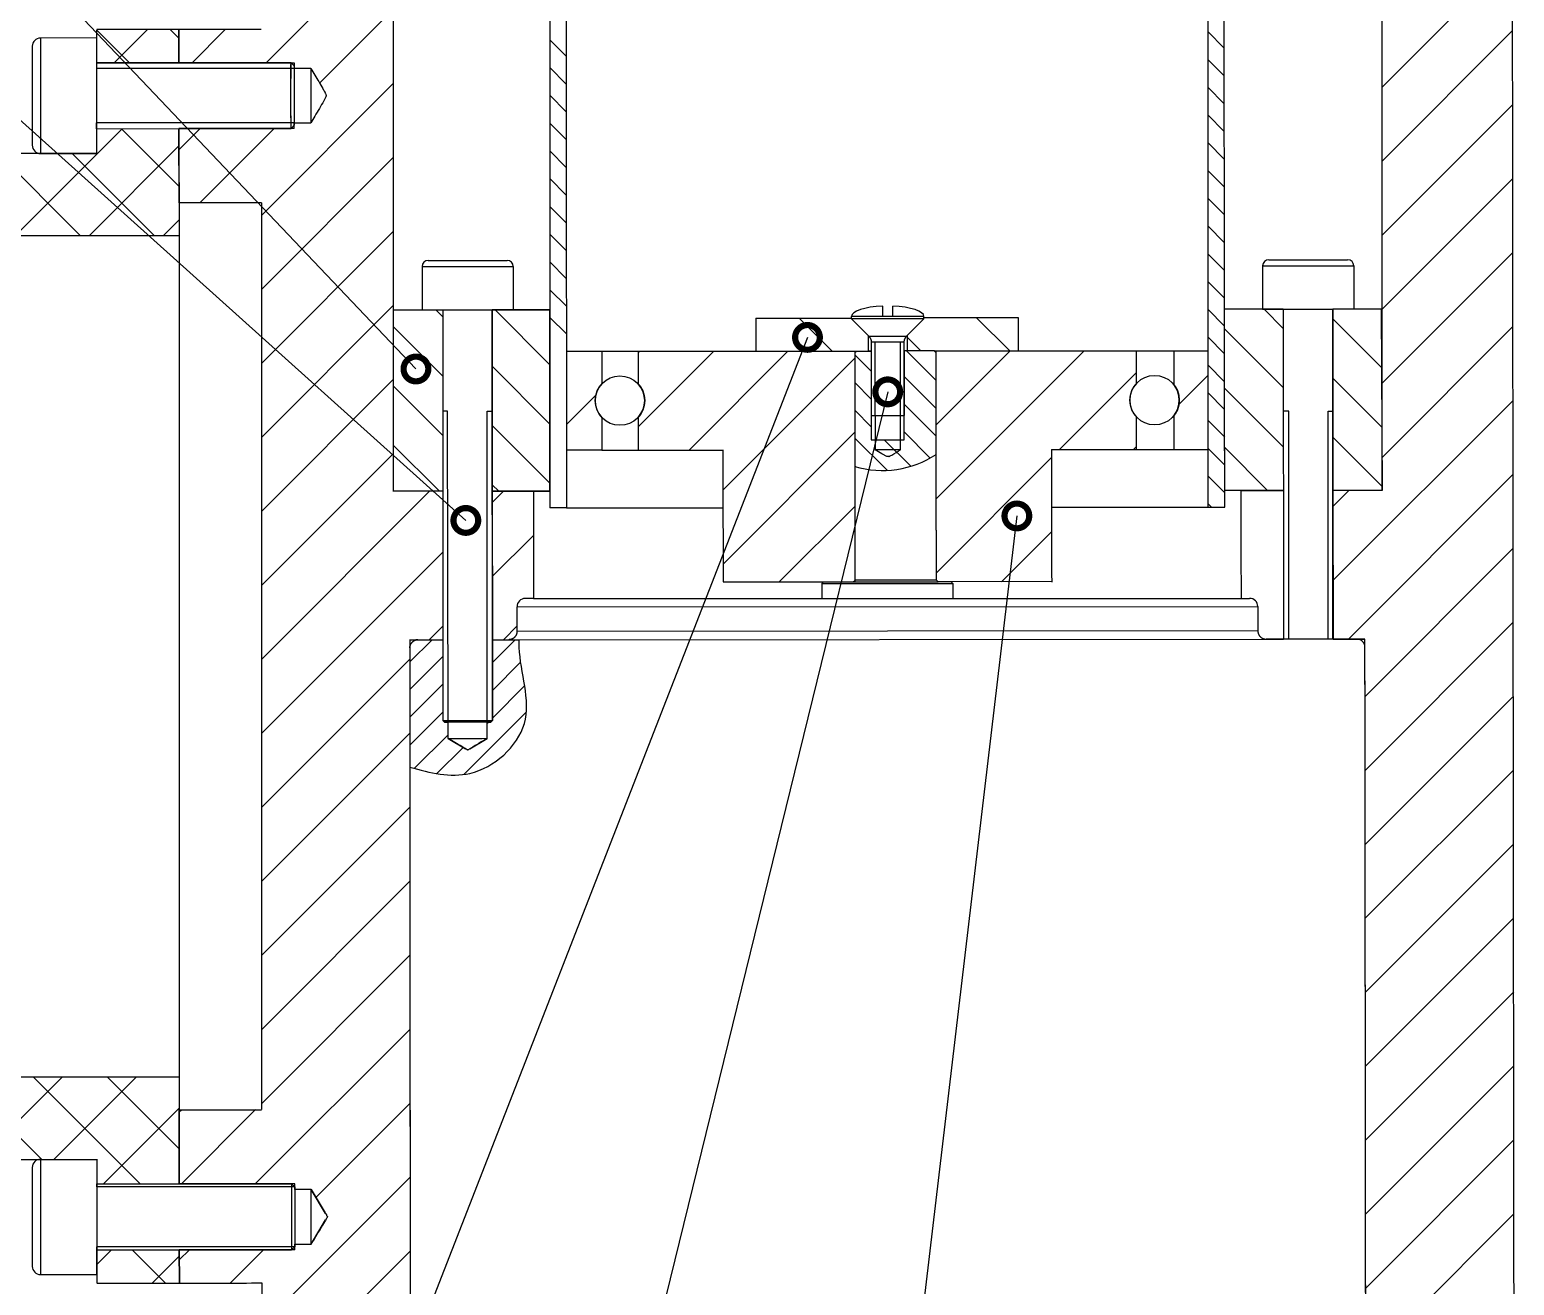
# Model space of a CAD drawing. Header units: millimetres. Extents: x 56 to 1245, y 45 to 886.
# Drawn here: x 597.5 to 657.5, y 615.7 to 666.5 of the extents above; entities that cross this region are included whole.
import ezdxf

# ---------------------------------------------------------------- set-up
doc = ezdxf.new("R2010")
doc.units = ezdxf.units.MM
doc.layers.get('0').update_dxf_attribs({"color": 3})

# ---------------------------------------------------------------- blocks, each defined once
blk = doc.blocks.new('_DotSmall')
at = {"color": 0, "linetype": 'ByBlock', "const_width": 0.5}
blk.add_lwpolyline([(-0.0625, 0, 1), (0.0625, 0, 1)], format="xyb", close=True, dxfattribs=at)

msp = doc.modelspace()

# ---------------------------------------------------------------- linework, layer by layer
at = {"layer": 'Defpoints', "lineweight": -3}
for p, q in [((652.175, 647.837), (652.175, 677.17)), ((597.91, 666.137), (597.91, 661.469)), ((600.176, 666.138), (600.176, 664.905)), ((597.577, 665.803), (597.577, 661.803)), ((600.176, 665.138), (603.51, 665.139)), ((600.176, 665.138), (600.176, 662.471)), ((608.176, 664.905), (600.176, 664.905)), ((603.51, 665.14), (608.176, 665.14)), ((608.176, 665.14), (608.176, 664.917)), ((608.177, 662.709), (600.177, 662.709)), ((600.177, 662.471), (600.177, 662.709)), ((600.177, 662.471), (603.511, 662.472)), ((608.176, 662.474), (603.511, 662.472)), ((608.176, 662.474), (608.176, 662.709)), ((647.594, 657.171), (650.781, 657.171)), ((613.343, 656.892), (617.032, 656.892)), ((647.343, 656.92), (651.032, 656.92)), ((648.18, 655.17), (650.18, 655.171)), ((650.18, 655.17), (650.184, 647.839)), ((652.136, 655.17), (652.175, 647.839)), ((614.18, 655.142), (616.18, 655.143)), ((616.18, 655.142), (616.184, 647.81)), ((618.513, 655.142), (616.18, 655.141)), ((618.515, 647.81), (618.513, 655.142)), ((631.513, 653.481), (631.514, 650.879)), ((631.676, 650.878), (631.676, 653.844)), ((632.692, 650.879), (632.692, 653.844)), ((632.847, 653.484), (632.848, 650.879)), ((632.847, 653.484), (632.848, 650.879)), ((614.379, 651.047), (614.182, 651.047)), ((614.395, 638.481), (614.379, 651.047)), ((615.979, 638.481), (615.979, 651.047)), ((615.979, 651.047), (616.182, 651.047)), ((648.408, 651.047), (648.182, 651.047)), ((648.408, 641.833), (648.408, 651.047)), ((649.992, 641.835), (649.992, 651.047)), ((649.992, 651.047), (650.182, 651.047)), ((631.514, 650.879), (631.514, 649.894)), ((631.514, 650.879), (632.848, 650.879)), ((631.514, 650.879), (631.676, 650.878)), ((632.692, 650.879), (632.848, 650.879)), ((632.848, 649.894), (632.848, 650.879)), ((631.514, 649.894), (632.848, 649.894)), ((614.184, 647.809), (614.185, 641.809)), ((616.184, 647.81), (616.187, 641.81)), ((616.184, 647.81), (617.849, 647.81)), ((616.184, 647.81), (618.515, 647.81)), ((646.477, 647.839), (648.184, 647.839)), ((648.184, 647.839), (648.19, 641.833)), ((650.184, 647.839), (650.19, 641.835)), ((629.517, 644.081), (634.814, 644.081)), ((634.147, 644.217), (630.845, 644.217)), ((630.845, 644.148), (634.214, 644.15)), ((617.184, 643.144), (647.149, 643.148)), ((617.85, 643.477), (617.517, 643.477)), ((617.85, 643.477), (646.817, 643.481)), ((646.482, 643.481), (646.817, 643.481)), ((647.149, 643.148), (647.15, 642.165)), ((617.184, 642.143), (617.184, 643.144)), ((647.15, 642.165), (617.184, 642.143)), ((612.851, 641.809), (613.184, 641.809)), ((612.851, 641.475), (612.852, 636.651)), ((614.185, 641.809), (614.188, 638.545)), ((616.187, 641.81), (647.484, 641.832)), ((616.187, 641.81), (616.188, 638.547)), ((616.187, 641.81), (617.275, 641.81)), ((647.484, 641.832), (648.187, 641.833)), ((650.19, 641.835), (651.484, 641.836)), ((614.253, 638.481), (614.395, 638.481)), ((615.979, 638.481), (616.122, 638.481)), ((597.577, 620.47), (597.577, 616.47)), ((597.91, 620.804), (597.91, 616.136)), ((600.191, 619.805), (603.524, 619.806)), ((600.191, 619.805), (600.191, 617.138)), ((600.191, 619.683), (600.191, 619.801)), ((608.191, 619.801), (603.524, 619.806)), ((608.191, 619.574), (608.191, 619.801)), ((608.191, 619.683), (600.191, 619.683)), ((608.191, 617.138), (608.192, 617.374)), ((608.191, 617.262), (600.192, 617.262)), ((600.192, 617.138), (600.192, 617.262)), ((600.192, 617.138), (600.192, 615.805)), ((600.192, 617.138), (603.525, 617.138)), ((600.192, 616.136), (600.192, 617.138)), ((608.191, 617.138), (603.525, 617.136)), ((597.91, 616.136), (600.192, 616.136))]:
    msp.add_line(p, q, dxfattribs=at)
at = {"layer": 'Defpoints', "linetype": 'Continuous', "lineweight": -3}
for p, q in [((607.032, 665.14), (612.175, 670.283)), ((652.175, 664.149), (657.453, 669.427)), ((645.121, 668.829), (645.121, 647.163)), ((609.198, 664.312), (612.176, 667.291)), ((600.176, 666.138), (597.843, 666.137)), ((600.176, 666.471), (600.176, 665.138)), ((601.51, 665.138), (600.177, 666.471)), ((600.887, 665.138), (602.221, 666.472)), ((603.509, 666.133), (603.17, 666.472)), ((603.509, 666.472), (603.51, 665.139)), ((603.51, 665.139), (603.509, 666.472)), ((604.039, 665.14), (605.371, 666.473)), ((619.177, 665.4), (618.51, 666.067)), ((645.791, 665.727), (645.121, 666.397)), ((652.175, 661.156), (657.457, 666.437)), ((608.043, 665.14), (600.176, 665.138)), ((608.042, 665.028), (608.043, 665.136)), ((608.042, 664.788), (608.042, 665.028)), ((608.042, 664.442), (608.042, 664.788)), ((608.176, 665.007), (608.043, 665.14)), ((608.043, 665.136), (608.043, 665.138)), ((608.176, 664.799), (608.175, 664.693)), ((608.176, 665.005), (608.176, 665.007)), ((608.176, 665.007), (608.176, 664.99)), ((608.176, 664.99), (608.176, 664.949)), ((608.176, 664.949), (608.176, 664.885)), ((608.176, 664.885), (608.176, 664.799)), ((608.843, 664.905), (608.843, 664.881)), ((608.843, 664.881), (608.844, 664.834)), ((608.844, 664.834), (608.844, 664.763)), ((619.177, 664.277), (618.51, 664.944)), ((645.792, 664.603), (645.121, 665.274)), ((606.845, 658.966), (612.177, 664.298)), ((608.042, 664.336), (608.042, 664.498)), ((608.042, 664.026), (608.042, 664.442)), ((608.042, 664.165), (608.042, 664.336)), ((608.042, 663.986), (608.042, 664.165)), ((608.175, 664.693), (608.175, 664.569)), ((608.175, 664.569), (608.175, 664.429)), ((608.175, 664.429), (608.175, 664.277)), ((608.175, 664.277), (608.175, 664.115)), ((608.844, 664.763), (608.844, 664.671)), ((608.844, 664.671), (608.844, 664.559)), ((608.844, 664.559), (608.844, 664.43)), ((608.844, 664.43), (608.845, 664.287)), ((608.845, 664.287), (608.845, 664.133)), ((608.042, 663.588), (608.042, 664.026)), ((608.042, 663.805), (608.042, 663.986)), ((608.042, 663.623), (608.042, 663.805)), ((608.042, 663.445), (608.042, 663.623)), ((608.042, 663.172), (608.042, 663.588)), ((608.175, 664.115), (608.175, 663.946)), ((608.175, 663.946), (608.175, 663.775)), ((608.175, 663.775), (608.175, 663.605)), ((608.175, 663.605), (608.175, 663.439)), ((608.845, 664.133), (608.845, 663.972)), ((608.845, 663.972), (608.845, 663.807)), ((608.845, 663.807), (608.845, 663.642)), ((608.845, 663.642), (608.845, 663.481)), ((619.177, 663.154), (618.51, 663.821)), ((645.793, 663.479), (645.121, 664.152)), ((608.042, 663.274), (608.042, 663.445)), ((608.042, 663.112), (608.042, 663.274)), ((608.043, 662.826), (608.042, 663.172)), ((608.042, 662.964), (608.042, 663.112)), ((608.043, 662.831), (608.042, 662.964)), ((608.175, 663.439), (608.175, 663.28)), ((608.175, 663.28), (608.176, 663.132)), ((608.176, 663.132), (608.176, 662.998)), ((608.176, 662.998), (608.176, 662.88)), ((608.845, 663.481), (608.845, 663.328)), ((608.845, 663.328), (608.845, 663.185)), ((608.845, 663.185), (608.845, 663.056)), ((608.845, 663.056), (608.845, 662.944)), ((645.794, 662.355), (645.121, 663.029)), ((652.175, 658.162), (657.46, 663.447)), ((596.879, 658.137), (601.214, 662.471)), ((600.177, 662.471), (608.044, 662.474)), ((600.177, 662.471), (600.178, 661.472)), ((603.511, 660.144), (601.184, 662.471)), ((603.511, 662.472), (603.512, 658.139)), ((603.512, 659.472), (603.511, 662.472)), ((603.511, 661.619), (604.364, 662.472)), ((604.358, 659.473), (607.359, 662.473)), ((608.043, 662.717), (608.043, 662.831)), ((608.043, 662.586), (608.043, 662.826)), ((608.043, 662.622), (608.043, 662.717)), ((608.043, 662.55), (608.043, 662.622)), ((608.043, 662.478), (608.043, 662.586)), ((608.043, 662.501), (608.043, 662.55)), ((608.044, 662.477), (608.043, 662.501)), ((608.044, 662.474), (608.177, 662.607)), ((608.044, 662.476), (608.044, 662.478)), ((608.044, 662.474), (608.044, 662.477)), ((608.176, 662.88), (608.176, 662.781)), ((608.176, 662.781), (608.176, 662.703)), ((608.176, 662.703), (608.177, 662.647)), ((608.177, 662.647), (608.177, 662.615)), ((608.177, 662.615), (608.177, 662.607)), ((608.177, 662.607), (608.177, 662.609)), ((608.845, 662.944), (608.844, 662.852)), ((608.844, 662.852), (608.844, 662.781)), ((608.844, 662.781), (608.844, 662.733)), ((608.844, 662.733), (608.844, 662.71)), ((619.178, 662.031), (618.511, 662.698)), ((599.873, 658.138), (603.511, 661.775)), ((645.796, 661.231), (645.121, 661.907)), ((599.531, 658.138), (596.198, 661.47)), ((597.844, 661.47), (600.178, 661.471)), ((602.523, 658.139), (599.191, 661.471)), ((606.846, 655.974), (612.178, 661.305)), ((619.178, 660.908), (618.511, 661.575)), ((645.797, 660.108), (645.121, 660.784)), ((619.178, 659.785), (618.512, 660.452)), ((652.175, 655.169), (657.463, 660.457)), ((645.798, 658.984), (645.121, 659.662)), ((602.868, 658.139), (603.512, 658.783)), ((619.179, 658.663), (618.512, 659.329)), ((606.847, 652.981), (612.179, 658.313)), ((619.179, 657.54), (618.512, 658.207)), ((645.799, 657.86), (645.121, 658.539)), ((603.512, 658.139), (603.523, 624.139)), ((613.594, 657.143), (616.781, 657.143)), ((619.179, 656.417), (618.513, 657.084)), ((645.801, 656.736), (645.121, 657.416)), ((652.175, 652.175), (657.467, 657.467)), ((613.343, 656.892), (613.343, 655.142)), ((617.032, 656.892), (617.032, 655.142)), ((647.343, 656.92), (647.343, 655.17)), ((651.032, 656.92), (651.032, 655.17)), ((619.18, 655.294), (618.513, 655.961)), ((645.802, 655.613), (645.121, 656.294)), ((606.848, 649.988), (612.18, 655.32)), ((631.979, 654.88), (631.979, 655.296)), ((632.379, 654.88), (632.379, 655.296)), ((645.803, 654.489), (645.121, 655.171)), ((648.18, 655.17), (645.802, 655.17)), ((647.343, 655.17), (648.18, 655.17)), ((647.399, 655.17), (648.18, 654.39)), ((648.18, 655.17), (648.187, 641.833)), ((652.136, 655.17), (650.18, 655.17)), ((650.187, 641.835), (650.18, 655.17)), ((651.032, 655.17), (650.18, 655.17)), ((612.18, 655.142), (614.18, 655.142)), ((613.343, 655.142), (614.18, 655.142)), ((613.902, 655.142), (614.18, 654.864)), ((614.18, 655.142), (614.188, 638.545)), ((616.18, 655.142), (618.513, 655.142)), ((616.188, 638.547), (616.18, 655.142)), ((617.032, 655.142), (616.18, 655.142)), ((616.297, 655.141), (618.514, 652.924)), ((619.18, 654.171), (618.513, 654.838)), ((626.847, 654.813), (630.712, 654.813)), ((629.931, 653.481), (628.599, 654.813)), ((630.712, 654.782), (630.712, 654.88)), ((633.646, 654.88), (630.712, 654.88)), ((630.712, 654.782), (631.416, 654.079)), ((633.646, 654.782), (630.712, 654.782)), ((632.944, 654.079), (633.646, 654.782)), ((633.646, 654.782), (633.646, 654.88)), ((637.469, 654.821), (633.646, 654.819)), ((637.112, 653.484), (635.776, 654.82)), ((650.18, 654.785), (652.149, 652.816)), ((612.18, 654.469), (614.181, 652.468)), ((631.416, 654.079), (632.944, 654.079)), ((633.52, 653.484), (632.967, 654.037)), ((645.804, 653.365), (645.121, 654.049)), ((645.803, 654.372), (648.181, 651.994)), ((652.175, 649.182), (657.47, 654.477)), ((619.18, 653.477), (620.612, 653.478)), ((620.612, 653.478), (622.082, 653.478)), ((622.082, 653.478), (630.844, 653.481)), ((622.082, 653.406), (622.155, 653.478)), ((622.083, 650.413), (625.149, 653.479)), ((624.142, 649.479), (628.143, 653.48)), ((626.847, 653.48), (631.385, 653.481)), ((630.844, 653.481), (630.845, 644.148)), ((630.844, 653.415), (630.912, 653.481)), ((630.844, 653.415), (630.845, 644.148)), ((630.912, 653.481), (631.513, 653.481)), ((632.847, 653.844), (631.513, 653.844)), ((631.513, 653.843), (631.514, 650.879)), ((632.848, 650.879), (632.847, 653.844)), ((634.07, 653.484), (632.847, 653.484)), ((634.138, 652.284), (632.938, 653.484)), ((634.137, 653.407), (634.061, 653.484)), ((634.137, 653.417), (634.07, 653.484)), ((634.07, 653.484), (645.121, 653.484)), ((634.14, 650.497), (637.127, 653.484)), ((634.144, 647.507), (640.121, 653.484)), ((642.241, 652.174), (642.241, 653.484)), ((643.747, 653.478), (643.747, 652.127)), ((616.181, 652.863), (618.515, 650.529)), ((625.516, 647.859), (630.844, 653.188)), ((631.514, 652.663), (630.844, 653.332)), ((645.806, 652.241), (645.121, 652.926)), ((606.849, 646.996), (612.181, 652.327)), ((631.514, 651.54), (630.845, 652.21)), ((634.139, 651.16), (632.847, 652.452)), ((639.131, 649.501), (642.241, 652.61)), ((643.961, 651.337), (645.121, 652.497)), ((650.181, 652.389), (652.162, 650.408)), ((612.181, 652.073), (614.182, 650.072)), ((619.181, 650.505), (620.372, 651.695)), ((645.807, 651.117), (645.121, 651.804)), ((645.806, 651.974), (648.183, 649.598)), ((631.514, 650.417), (630.845, 651.087)), ((634.141, 650.036), (632.847, 651.329)), ((650.188, 644.201), (657.473, 651.486)), ((616.182, 650.467), (618.515, 648.133)), ((642.241, 649.501), (642.241, 650.813)), ((643.747, 650.86), (643.747, 649.501)), ((645.808, 649.994), (645.121, 650.681)), ((625.517, 644.867), (630.845, 650.195)), ((632.151, 648.658), (630.845, 649.964)), ((633.11, 648.822), (632.037, 649.894)), ((633.899, 649.155), (632.848, 650.207)), ((650.182, 649.993), (652.174, 648)), ((606.85, 644.003), (612.182, 649.335)), ((612.181, 649.678), (614.05, 647.809)), ((618.515, 649.224), (618.515, 649.224)), ((620.614, 649.478), (619.182, 649.477)), ((620.614, 649.478), (622.083, 649.478)), ((622.083, 649.478), (625.515, 649.479)), ((634.147, 644.517), (638.809, 649.179)), ((638.809, 649.501), (645.121, 649.501)), ((642.124, 649.501), (642.241, 649.617)), ((645.118, 649.501), (645.121, 649.503)), ((645.809, 648.87), (645.121, 649.559)), ((645.809, 649.577), (647.547, 647.839)), ((630.883, 648.804), (630.845, 648.842)), ((616.183, 648.071), (616.444, 647.81)), ((618.515, 648.101), (618.515, 648.101)), ((645.811, 647.746), (645.121, 648.436)), ((650.816, 641.836), (657.477, 648.496)), ((606.851, 641.011), (613.649, 647.809)), ((614.184, 647.809), (612.182, 647.808)), ((614.184, 647.809), (612.182, 647.808)), ((618.515, 647.811), (616.184, 647.81)), ((617.849, 647.81), (616.184, 647.81)), ((616.184, 647.35), (616.644, 647.81)), ((648.184, 647.839), (645.811, 647.838)), ((652.175, 647.839), (650.184, 647.839)), ((650.184, 647.191), (650.832, 647.839)), ((619.182, 647.144), (618.516, 647.144)), ((619.182, 647.144), (625.516, 647.144)), ((627.79, 644.147), (630.845, 647.201)), ((638.816, 647.169), (639.14, 647.169)), ((639.14, 647.169), (639.609, 647.17)), ((639.609, 647.17), (640.064, 647.17)), ((640.064, 647.17), (640.503, 647.17)), ((640.503, 647.17), (640.927, 647.17)), ((640.927, 647.17), (641.335, 647.17)), ((641.335, 647.17), (641.725, 647.17)), ((641.725, 647.17), (642.097, 647.17)), ((642.097, 647.17), (642.451, 647.169)), ((642.451, 647.169), (642.785, 647.169)), ((642.785, 647.169), (643.099, 647.169)), ((643.099, 647.169), (643.392, 647.169)), ((643.392, 647.169), (643.664, 647.168)), ((643.664, 647.168), (643.915, 647.168)), ((643.915, 647.168), (644.143, 647.168)), ((644.143, 647.168), (644.349, 647.167)), ((644.349, 647.167), (644.532, 647.167)), ((644.532, 647.167), (644.691, 647.166)), ((644.691, 647.166), (644.827, 647.166)), ((644.827, 647.166), (644.939, 647.165)), ((644.939, 647.165), (645.027, 647.165)), ((645.027, 647.165), (645.091, 647.164)), ((645.091, 647.164), (645.13, 647.163)), ((645.272, 647.163), (645.121, 647.314)), ((645.13, 647.163), (645.145, 647.163)), ((645.145, 647.163), (645.811, 647.163)), ((636.777, 644.153), (638.812, 646.189)), ((616.185, 644.358), (617.849, 646.022)), ((606.852, 638.018), (614.184, 645.35)), ((651.487, 639.513), (657.48, 645.506)), ((625.517, 644.146), (630.845, 644.148)), ((629.517, 644.081), (629.584, 644.147)), ((629.584, 644.147), (630.845, 644.148)), ((630.785, 644.148), (630.845, 644.208)), ((634.147, 644.217), (634.214, 644.15)), ((638.815, 644.156), (634.214, 644.15)), ((634.748, 644.151), (634.214, 644.15)), ((634.814, 644.084), (634.748, 644.151)), ((634.814, 644.084), (634.814, 643.484)), ((613.636, 641.809), (614.185, 642.358)), ((616.631, 641.81), (617.184, 642.363)), ((651.49, 636.523), (657.483, 642.516)), ((612.851, 641.809), (614.187, 641.809)), ((612.851, 640.914), (613.746, 641.809)), ((613.184, 641.809), (614.187, 641.809)), ((616.187, 641.81), (616.851, 641.81)), ((616.187, 641.81), (616.851, 641.81)), ((616.187, 640.883), (617.115, 641.81)), ((651.484, 641.836), (647.484, 641.832)), ((648.187, 641.833), (647.484, 641.832)), ((606.853, 635.025), (612.851, 641.023)), ((612.851, 639.792), (614.186, 641.127)), ((616.188, 639.761), (617.331, 640.904)), ((612.852, 638.67), (614.187, 640.005)), ((616.188, 638.639), (617.493, 639.943)), ((651.493, 633.533), (657.487, 639.526)), ((612.852, 637.548), (614.188, 638.884)), ((614.188, 638.545), (614.253, 638.481)), ((614.188, 638.545), (614.201, 638.545)), ((614.201, 638.545), (614.237, 638.545)), ((614.237, 638.545), (614.297, 638.545)), ((616.122, 638.481), (614.253, 638.481)), ((614.297, 638.545), (614.379, 638.545)), ((614.379, 638.545), (614.481, 638.545)), ((614.395, 637.819), (614.395, 638.481)), ((614.481, 638.545), (614.6, 638.545)), ((614.6, 638.545), (614.734, 638.545)), ((614.734, 638.545), (614.879, 638.545)), ((614.879, 638.545), (615.031, 638.545)), ((615.03, 636.358), (617.564, 638.892)), ((615.031, 638.545), (615.188, 638.545)), ((615.188, 638.545), (615.344, 638.545)), ((615.344, 638.545), (615.497, 638.546)), ((615.497, 638.546), (615.642, 638.546)), ((615.642, 638.546), (615.776, 638.546)), ((615.776, 638.546), (615.895, 638.546)), ((615.895, 638.546), (615.997, 638.547)), ((615.979, 637.82), (615.979, 638.481)), ((615.979, 638.43), (616.03, 638.481)), ((615.997, 638.547), (616.079, 638.547)), ((616.122, 638.481), (616.188, 638.547)), ((606.854, 632.033), (612.852, 638.031)), ((613.03, 636.604), (614.395, 637.968)), ((614.395, 637.819), (615.095, 637.399)), ((615.28, 637.399), (615.979, 637.82)), ((613.944, 636.395), (615.003, 637.454)), ((651.497, 630.543), (657.49, 636.536)), ((606.855, 629.04), (612.853, 635.038)), ((651.5, 627.552), (657.493, 633.546)), ((606.856, 626.048), (612.854, 632.046)), ((651.503, 624.562), (657.497, 630.556)), ((606.857, 623.055), (612.855, 629.053)), ((651.506, 621.572), (657.5, 627.566)), ((606.598, 619.803), (612.856, 626.06)), ((651.51, 618.582), (657.503, 624.576)), ((597.95, 620.804), (594.618, 624.136)), ((595.466, 620.803), (598.801, 624.137)), ((601.942, 619.805), (597.61, 624.137)), ((598.461, 620.804), (601.795, 624.138)), ((603.524, 621.217), (600.603, 624.138)), ((603.523, 624.139), (603.524, 619.806)), ((600.455, 619.805), (603.523, 622.873)), ((603.524, 619.806), (603.523, 622.806)), ((603.523, 622.715), (603.614, 622.806)), ((603.607, 619.806), (606.608, 622.807)), ((609.047, 619.259), (612.857, 623.068)), ((651.513, 615.592), (657.506, 621.585)), ((600.191, 620.805), (600.191, 619.805)), ((600.191, 619.805), (600.191, 619.805)), ((600.191, 619.801), (608.058, 619.801)), ((603.524, 619.881), (603.524, 619.881)), ((606.859, 614.077), (612.858, 620.075)), ((608.058, 619.801), (608.058, 617.138)), ((608.191, 619.683), (608.058, 619.801)), ((608.191, 619.683), (608.191, 617.262)), ((609.442, 618.602), (608.858, 619.574)), ((651.516, 612.602), (657.51, 618.595)), ((608.858, 617.374), (609.442, 618.346)), ((600.192, 617.138), (608.058, 617.138)), ((600.192, 616.548), (600.781, 617.138)), ((602.949, 615.805), (601.616, 617.138)), ((602.442, 615.805), (603.525, 616.888)), ((603.525, 617.139), (603.526, 615.806)), ((603.526, 615.806), (603.525, 617.139)), ((603.525, 616.73), (603.932, 617.137)), ((605.595, 615.806), (606.926, 617.137)), ((606.86, 611.084), (612.859, 617.083)), ((608.191, 617.262), (608.058, 617.138))]:
    msp.add_line(p, q, dxfattribs=at)
at = {"layer": 'Defpoints', "lineweight": -3}
for points in [[(615.114, 646.631), (546.009, 708.695), (536.648, 708.695)], [(613.096, 652.755), (559.919, 708.695), (548.858, 708.695)], [(628.933, 654.032), (598.424, 575.764), (589.043, 575.764)], [(632.18, 651.83), (613.509, 575.764), (602.884, 575.764)], [(637.403, 646.813), (628.987, 575.764), (618.749, 575.764)]]:
    msp.add_lwpolyline(points, dxfattribs=at)
at = {"layer": 'Defpoints', "linetype": 'Continuous', "lineweight": -3}
for centre in [(621.348, 651.478), (642.973, 651.494)]:
    msp.add_circle(centre, 1, dxfattribs=at)
for centre, radius, start, end in [((597.911, 665.804), 0.333, 90.09532, 180.09532), ((690.014, 664.649), 81.973, 179.65654, 180.10554), ((597.911, 661.803), 0.333, 179.90468, 269.90468), ((613.594, 656.892), 0.251, 90, 180), ((616.781, 656.892), 0.251, 0, 90), ((647.594, 656.92), 0.251, 90, 180), ((650.781, 656.92), 0.251, 0, 90), ((631.543, 633.923), 19.559, 90.08811, 90.46448), ((621.348, 651.478), 1, 137.30885, 222.72684), ((621.348, 651.478), 1, 317.30875, 42.72674), ((642.973, 651.494), 1, 137.10393, 222.89607), ((642.973, 651.494), 1, 320.6995, 39.3005), ((632.143, 533.368), 116.115, 89.96224, 90.23028), ((632.442, 528.357), 121.125, 89.88093, 90.10535), ((616.1, 643.858), 5.312, 269.76956, 270.94912), ((615.039, 868.039), 230.22, 269.8397, 270.23392), ((597.911, 620.47), 0.333, 90.09532, 180.09532), ((289.109, 618.371), 319.751, 359.8213, 0.21551), ((597.911, 616.469), 0.333, 179.90468, 269.90468)]:
    msp.add_arc(centre, radius, start, end, dxfattribs=at)
at = {"layer": 'Defpoints', "lineweight": -3}
for centre, radius, start, end in [((631.965, 652.636), 3.983, 253.65733, 303.12933), ((617.517, 643.144), 0.333, 90, 180), ((646.816, 643.148), 0.333, 0.12733, 90.12733)]:
    msp.add_arc(centre, radius, start, end, dxfattribs=at)
at = {"layer": 'Defpoints', "linetype": 'Continuous', "lineweight": -3}
for centre, major_axis, ratio, start_param, end_param in [((632.198, 599.547), (22.57, -20394.985), 0.001242, 1.57112, 1.574667), ((634.198, 599.547), (4.36, -13481.546), 0.001632, 4.706633, 4.708809), ((632.198, 599.545), (-2.709, 8374.9), 0.001632, 1.562525, 1.565112), ((632.198, 599.545), (-2.577, 7966.368), 0.001632, 1.562101, 1.564821), ((632.198, 599.545), (-12.176, 11002.558), 0.001242, 4.716716, 4.718685), ((581.914, 641.132), (18758.042, 6.026), 0.001351, 1.569645, 1.569822), ((581.917, 641.132), (-18758.042, -6.026), 0.001351, 4.71106, 4.711237), ((554.521, 663.79), (-814.494, -0.262), 0.001351, 4.645645, 4.646465), ((554.521, 663.79), (-814.494, -0.262), 0.001351, 1.63672, 1.637541), ((581.914, 641.132), (5384.299, 1.766), 0.003776, 1.567403, 1.569051), ((581.917, 641.132), (-13574.899, -4.361), 0.001351, 4.710552, 4.710798), ((632.198, 599.547), (5.021, -15524.205), 0.001632, 4.708528, 4.71089), ((581.914, 641.132), (-12587.634, -4.044), 0.001351, 4.710673, 4.711643), ((632.179, 654.88), (-1.467, 0), 0.286274, 4.849136, 6.283185), ((632.179, 654.88), (-1.467, 0), 0.286274, 3.141593, 4.575642), ((632.198, 599.545), (-12.176, 11002.558), 0.001242, 4.716776, 4.717443), ((632.198, 599.545), (-3.964, 12255.951), 0.001632, 1.566259, 1.566858), ((632.198, 599.545), (-2.709, 8374.9), 0.001632, 1.564157, 1.565033), ((632.198, 599.545), (1.057, -3268.254), 0.001632, 4.695477, 4.695885), ((632.198, 599.545), (4.752, -4293.681), 0.001242, 1.583359, 1.583669), ((632.198, 599.545), (-0.159, 490.238), 0.001632, 1.459262, 1.460551), ((632.198, 599.545), (2.577, -7966.368), 0.001632, 4.705618, 4.70612), ((632.198, 599.545), (2.293, -7088.926), 0.001632, 4.70478, 4.704967), ((632.198, 599.545), (2.002, -6188.354), 0.001632, 4.703673, 4.703887), ((632.198, 599.545), (1.782, -1610.13), 0.001242, 1.598543, 1.604301), ((632.198, 599.545), (1.782, -1610.13), 0.001242, 1.598543, 1.60426), ((632.198, 599.545), (2.293, -7088.926), 0.001632, 4.705158, 4.705345), ((632.198, 599.545), (2.002, -6188.354), 0.001632, 4.704106, 4.704319), ((632.22, 599.545), (-0.106, 326.825), 0.001632, 1.413072, 1.417401), ((632.22, 599.545), (-0.475, 429.368), 0.001242, 4.828956, 4.832233), ((632.198, 599.545), (1.321, -4085.317), 0.001632, 4.700165, 4.701471), ((114859.119, 773.106), (-119.414, 114220.319), 1, 1.570833, 1.57088), ((632.198, 599.547), (2.841, -8783.432), 0.001632, 4.706894, 4.707387), ((632.198, 599.547), (-1.891, 2004.458), 0.007149, -1.548883, -1.546708), ((632.198, 599.545), (0.529, -1634.127), 0.001632, 4.685131, 4.685499), ((632.198, 599.547), (3.832, -11847.42), 0.001632, 4.708821, 4.71186), ((632.198, 599.545), (3.832, -11847.42), 0.001632, 4.708849, 4.711578), ((632.198, 599.547), (17.225, -15564.594), 0.001242, 1.571199, 1.573512), ((632.198, 599.545), (17.225, -15564.594), 0.001242, 1.571413, 1.573491), ((581.914, 641.132), (-12587.634, -4.044), 0.001351, 1.571542, 1.572513), ((581.917, 641.132), (-13574.899, -4.361), 0.001351, 1.572388, 1.572633), ((581.914, 641.132), (-15055.797, -4.836), 0.001351, 1.57142, 1.57201), ((609.312, 618.474), (-814.494, -0.262), 0.001351, 4.712947, 4.713765), ((609.312, 618.474), (-814.494, -0.262), 0.001351, 1.56942, 1.570239), ((581.914, 641.132), (18758.042, 6.026), 0.001351, 4.713363, 4.713541), ((581.917, 641.132), (-18758.042, -6.026), 0.001351, 1.571948, 1.572126), ((632.198, 599.547), (5.021, -15524.205), 0.001632, 4.711341, 4.711964)]:
    msp.add_ellipse(centre, major_axis=major_axis, ratio=ratio, start_param=start_param, end_param=end_param, dxfattribs=at)
at = {"layer": 'Defpoints', "linetype": 'Continuous', "lineweight": -3, "extrusion": (1.09382e-20, 3.38189e-17, -1)}
msp.add_ellipse((632.155, 599.545), major_axis=(0.159, 490.238), ratio=0.001632, start_param=1.459276, end_param=1.460546, dxfattribs=at)
at = {"layer": 'Defpoints', "linetype": 'Continuous', "lineweight": -3}
for points, knots in [([(608.843, 664.905), (608.95, 664.728), (609.111, 664.458), (609.3, 664.14), (609.389, 663.986), (609.429, 663.909), (609.444, 663.876), (609.453, 663.85), (609.458, 663.833), (609.46, 663.817), (609.46, 663.802), (609.459, 663.788), (609.456, 663.775), (609.448, 663.747), (609.431, 663.705), (609.402, 663.652), (609.263, 663.41), (609.075, 663.096), (608.898, 662.8), (608.844, 662.71)], [0, 0, 0, 0, 0.245652, 0.372951, 0.439411, 0.45759, 0.475748, 0.482795, 0.489848, 0.496871, 0.502209, 0.507573, 0.51295, 0.518305, 0.542228, 0.566269, 0.590322, 0.874473, 1, 1, 1, 1]), ([(631.416, 654.078), (631.42, 654.074), (631.432, 654.062), (631.448, 654.042), (631.465, 654.017), (631.479, 653.991), (631.491, 653.964), (631.501, 653.936), (631.508, 653.906), (631.512, 653.875), (631.513, 653.853), (631.513, 653.843)], [0, 0, 0, 0, 0.072766, 0.185542, 0.298937, 0.412781, 0.526956, 0.641377, 0.755979, 0.881614, 1, 1, 1, 1]), ([(632.847, 653.844), (632.847, 653.852), (632.847, 653.871), (632.851, 653.9), (632.858, 653.93), (632.867, 653.959), (632.878, 653.986), (632.892, 654.012), (632.907, 654.036), (632.925, 654.058), (632.937, 654.073), (632.944, 654.079), (632.944, 654.079)], [0, 0, 0, 0, 0.0987125, 0.2178978, 0.3350161, 0.4501433, 0.5633158, 0.6745352, 0.7837705, 0.8909575, 0.9959964, 1, 1, 1, 1]), ([(632.22, 649.211), (632.217, 649.211), (632.211, 649.21), (632.2, 649.21), (632.188, 649.211), (632.175, 649.213), (632.161, 649.216), (632.116, 649.23), (632.042, 649.267), (631.887, 649.358), (631.765, 649.43), (631.676, 649.481)], [0, 0, 0, 0, 0.0147856, 0.0295704, 0.0516298, 0.0737672, 0.095949, 0.1180689, 0.3077343, 0.4983185, 1, 1, 1, 1]), ([(632.22, 649.211), (632.23, 649.215), (632.25, 649.224), (632.29, 649.245), (632.44, 649.329), (632.576, 649.411), (632.694, 649.482)], [0, 0, 0, 0, 0.061421, 0.123051, 0.24673, 1, 1, 1, 1]), ([(617.184, 642.143), (617.184, 642.134), (617.183, 642.115), (617.18, 642.087), (617.174, 642.06), (617.166, 642.033), (617.155, 642.007), (617.143, 641.982), (617.128, 641.958), (617.111, 641.935), (617.093, 641.914), (617.073, 641.894), (617.051, 641.876), (617.028, 641.86), (617.003, 641.847), (616.978, 641.835), (616.951, 641.825), (616.925, 641.818), (616.9, 641.813), (616.875, 641.811), (616.859, 641.81), (616.851, 641.81)], [0, 0, 0, 0, 0.053534, 0.107258, 0.160983, 0.214516, 0.268113, 0.321901, 0.37569, 0.429287, 0.482884, 0.536673, 0.590462, 0.644059, 0.697657, 0.751446, 0.805236, 0.858833, 0.905867, 0.952966, 1, 1, 1, 1]), ([(647.15, 642.165), (647.151, 642.155), (647.151, 642.137), (647.155, 642.109), (647.161, 642.081), (647.169, 642.054), (647.179, 642.028), (647.192, 642.003), (647.207, 641.979), (647.223, 641.957), (647.242, 641.935), (647.262, 641.916), (647.284, 641.898), (647.307, 641.882), (647.331, 641.868), (647.357, 641.856), (647.383, 641.847), (647.409, 641.84), (647.435, 641.835), (647.459, 641.832), (647.476, 641.832), (647.484, 641.832)], [0, 0, 0, 0, 0.053534, 0.107258, 0.160983, 0.214517, 0.268114, 0.321903, 0.375691, 0.429288, 0.482885, 0.536674, 0.590463, 0.64406, 0.697658, 0.751447, 0.805236, 0.858834, 0.905868, 0.952966, 1, 1, 1, 1]), ([(612.851, 641.475), (612.851, 641.485), (612.851, 641.503), (612.855, 641.531), (612.861, 641.558), (612.869, 641.585), (612.879, 641.611), (612.892, 641.636), (612.906, 641.661), (612.923, 641.683), (612.942, 641.705), (612.962, 641.724), (612.983, 641.742), (613.007, 641.758), (613.031, 641.772), (613.056, 641.784), (613.083, 641.794), (613.107, 641.8), (613.129, 641.804), (613.147, 641.807), (613.165, 641.808), (613.178, 641.809), (613.184, 641.809)], [0, 0, 0, 0, 0.05268, 0.105726, 0.159922, 0.214515, 0.267256, 0.320363, 0.374624, 0.429285, 0.482026, 0.535133, 0.589395, 0.644056, 0.696797, 0.749904, 0.804167, 0.858828, 0.89385, 0.928979, 0.964434, 1, 1, 1, 1]), ([(613.169, 641.809), (613.169, 641.809), (613.166, 641.809), (613.159, 641.808), (613.147, 641.807), (613.136, 641.805), (613.126, 641.804), (613.118, 641.802), (613.11, 641.801), (613.102, 641.799), (613.094, 641.796), (613.088, 641.795), (613.084, 641.793), (613.083, 641.793)], [0, 0, 0, 0, 0.017473, 0.383425, 0.591622, 0.716366, 0.789059, 0.842838, 0.887455, 0.926029, 0.960995, 0.994162, 1, 1, 1, 1]), ([(616.964, 641.83), (616.961, 641.829), (616.955, 641.827), (616.947, 641.824), (616.939, 641.822), (616.934, 641.82), (616.931, 641.82), (616.931, 641.82)], [0, 0, 0, 0, 0.212171, 0.471427, 0.717592, 0.96112, 1, 1, 1, 1]), ([(651.484, 641.503), (651.484, 641.512), (651.484, 641.531), (651.48, 641.559), (651.474, 641.586), (651.466, 641.613), (651.455, 641.639), (651.443, 641.665), (651.428, 641.689), (651.411, 641.711), (651.393, 641.732), (651.373, 641.752), (651.351, 641.77), (651.328, 641.786), (651.303, 641.8), (651.278, 641.811), (651.251, 641.821), (651.225, 641.828), (651.2, 641.833), (651.175, 641.835), (651.159, 641.836), (651.151, 641.836)], [0, 0, 0, 0, 0.053534, 0.107259, 0.160983, 0.214517, 0.268115, 0.321903, 0.375692, 0.429289, 0.482887, 0.536675, 0.590464, 0.644062, 0.697659, 0.751448, 0.805237, 0.858835, 0.905868, 0.952966, 1, 1, 1, 1]), ([(651.288, 641.806), (651.288, 641.806), (651.283, 641.809), (651.274, 641.812), (651.262, 641.817), (651.252, 641.82), (651.243, 641.823), (651.235, 641.825), (651.228, 641.827), (651.221, 641.828), (651.215, 641.83), (651.208, 641.831), (651.202, 641.832), (651.195, 641.833), (651.188, 641.834), (651.181, 641.835), (651.172, 641.835), (651.162, 641.836), (651.156, 641.836), (651.152, 641.836)], [0, 0, 0, 0, 0.000693, 0.027125, 0.049915, 0.070029, 0.088466, 0.106092, 0.123665, 0.141923, 0.161696, 0.184048, 0.210517, 0.243556, 0.287479, 0.350749, 0.452523, 0.646457, 1, 1, 1, 1]), ([(615.979, 637.82), (615.852, 637.743), (615.658, 637.627), (615.431, 637.49), (615.313, 637.419), (615.252, 637.383), (615.221, 637.364), (615.205, 637.354), (615.196, 637.349), (615.192, 637.346), (615.19, 637.345), (615.189, 637.344), (615.188, 637.344), (615.188, 637.344), (615.188, 637.344), (615.188, 637.344), (615.188, 637.344), (615.188, 637.344), (615.187, 637.344), (615.187, 637.344), (615.187, 637.344), (615.187, 637.344), (615.187, 637.344), (615.187, 637.344), (615.187, 637.344), (615.186, 637.345), (615.181, 637.348), (615.161, 637.359), (615.083, 637.406), (614.823, 637.562), (614.579, 637.708), (614.395, 637.819)], [0, 0, 0, 0, 0.241726, 0.366611, 0.431116, 0.464434, 0.481643, 0.490532, 0.495123, 0.497495, 0.49872, 0.499354, 0.499684, 0.499858, 0.49989, 0.499922, 0.499954, 0.499971, 0.499989, 0.500006, 0.500023, 0.500055, 0.500088, 0.50012, 0.500342, 0.500565, 0.502338, 0.509429, 0.537795, 0.651259, 1, 1, 1, 1]), ([(608.858, 619.574), (608.964, 619.397), (609.126, 619.128), (609.316, 618.812), (609.414, 618.649), (609.465, 618.564), (609.491, 618.521), (609.505, 618.498), (609.512, 618.487), (609.515, 618.481), (609.517, 618.478), (609.518, 618.476), (609.518, 618.475), (609.519, 618.475), (609.519, 618.475), (609.519, 618.474), (609.519, 618.474), (609.519, 618.474), (609.519, 618.474), (609.519, 618.474), (609.519, 618.474), (609.519, 618.474), (609.519, 618.474), (609.519, 618.474), (609.519, 618.473), (609.518, 618.472), (609.514, 618.465), (609.497, 618.438), (609.432, 618.329), (609.215, 617.969), (609.012, 617.63), (608.858, 617.374)], [0, 0, 0, 0, 0.241726, 0.366611, 0.431116, 0.464434, 0.481643, 0.490532, 0.495123, 0.497495, 0.49872, 0.499354, 0.499684, 0.499858, 0.49989, 0.499922, 0.499954, 0.499971, 0.499989, 0.500006, 0.500023, 0.500055, 0.500088, 0.50012, 0.500342, 0.500565, 0.502338, 0.509429, 0.537795, 0.651259, 1, 1, 1, 1])]:
    msp.add_open_spline(points, degree=3, knots=knots, dxfattribs=at)
at = {"layer": 'Defpoints', "lineweight": -3}
msp.add_spline([(612.852, 636.651), (615.281, 636.405), (617.481, 638.418), (617.276, 641.499), (617.275, 641.81)], degree=3, dxfattribs=at)

# ---------------------------------------------------------------- block references
at = {"layer": 'Defpoints', "lineweight": -3, "xscale": 2, "yscale": 2, "zscale": 2}
for p, rotation in [((628.933, 654.032), 68.70434216282877), ((613.096, 652.755), 313.5494762917525), ((632.18, 651.83), 76.20879223198371), ((615.114, 646.631), 318.0729028919457), ((637.403, 646.813), 83.24443820486583)]:
    msp.add_blockref('_DotSmall', p, dxfattribs=dict(at, rotation=rotation))

doc.saveas('drawing.dxf')
